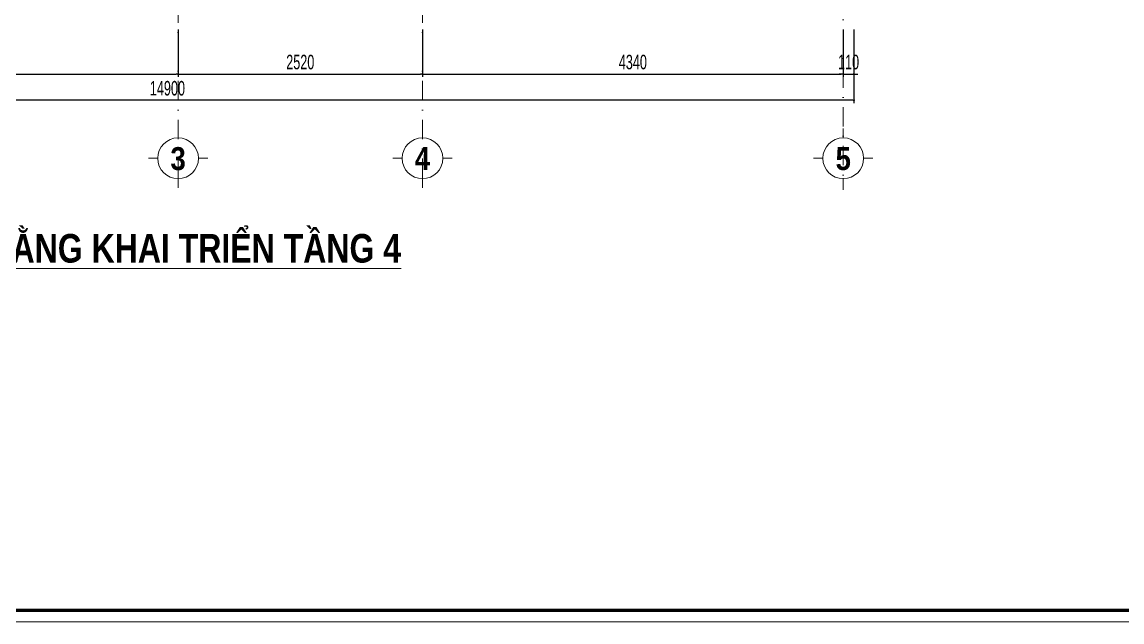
# Model space of a CAD drawing. Header units: millimetres. Extents: x 2565303 to 2664360, y -865723 to -262051.
# Drawn here: x 2639984 to 2651329, y -560340 to -554151 of the extents above; entities that cross this region are included whole.
import ezdxf
from ezdxf.enums import TextEntityAlignment as Align

# ---------------------------------------------------------------- set-up
doc = ezdxf.new("R2010")
doc.units = ezdxf.units.MM
doc.header["$LTSCALE"] = 10
doc.header["$MEASUREMENT"] = 0
doc.linetypes.add('DASHDOT', pattern=[1, 0.5, -0.25, 0, -0.25])
doc.layers.get('0').update_dxf_attribs({"linetype": 'CONTINUOUS'})
doc.layers.get('DEFPOINTS').update_dxf_attribs({"color": 10, "linetype": 'CONTINUOUS'})
for name, color, linetype, lineweight in [('-thay1', 7, 'CONTINUOUS', 18), ('LC Dim', 8, 'CONTINUOUS', 13), ('LC ISO', 153, 'CONTINUOUS', 13), ('LC Net manh', 250, 'CONTINUOUS', 5), ('LC Net truc', 134, 'DASHDOT', 5), ('LC Text1', 20, 'CONTINUOUS', 13), ('LC Text2', 7, 'CONTINUOUS', 13)]:
    doc.layers.add(name, color=color, linetype=linetype, lineweight=lineweight)
doc.layers.add('Khungten_LCDI', color=7, linetype='CONTINUOUS')
doc.layers.add('M3', color=3, linetype='CONTINUOUS')
doc.styles.add('HOATBIF', font='hoatbif.shx', dxfattribs={"width": 0.65})
doc.styles.add('Khungten', font='', dxfattribs={"width": 0.9, "height": 5000})
doc.styles.add('LC 1', font='')
doc.styles.add('LC3', font='', dxfattribs={"width": 0.8})
doc.styles.add('Title', font='', dxfattribs={"width": 0.8})
doc.styles.get('Khungten').set_extended_font_data('.VnAvantH')
doc.styles.get('LC 1').set_extended_font_data('.VnAvantH', bold=True)
doc.styles.get('LC3').set_extended_font_data('.VnArialH', bold=True)
doc.styles.get('Title').set_extended_font_data('.VnBlackH')
doc.dimstyles.new('1-100 (1-60)', dxfattribs={"dimscale": 60, "dimtxt": 2.5, "dimasz": 0.35, "dimexe": 0.5, "dimexo": 0, "dimgap": 0.8, "dimtad": 1, "dimdec": 0, "dimzin": 0, "dimdsep": 46, "dimtxsty": 'HOATBIF', "dimblk1": 'DOT', "dimblk2": 'DOT', "dimsah": 1, "dimcen": -1, "dimdle": 1, "dimclrd": 256, "dimclre": 256, "dimclrt": 4, "dimadec": 3, "dimazin": 2, "dimtfac": 0.333333, "dimtdec": 0, "dimtix": 1, "dimtmove": 2, "dimatfit": 3, "dimldrblk": 'DOT', "dimfxl": 1, "dimtvp": 0.833333, "dimtolj": 1, "dimtzin": 0, "dimarcsym": 0})

# ---------------------------------------------------------------- blocks, each defined once
blk = doc.blocks.new('DOT')
at = {"layer": 'M3', "color": 0, "linetype": 'ByBlock'}
blk.add_line((-0.5, 0), (-1, 0), dxfattribs=at)
at = {"layer": 'M3', "color": 0, "linetype": 'ByBlock', "const_width": 0.5}
blk.add_lwpolyline([(-0.25, 0, 1), (0.25, 0, 1)], format="xyb", close=True, dxfattribs=at)
blk = doc.blocks.new('*D397')
at = {"layer": 'DEFPOINTS', "color": 0, "transparency": 16777216}
for p in [(2637394, -554228), (2641594, -554228), (2641594, -554688)]:
    blk.add_point(p, dxfattribs=at)
at = {"layer": 'LC Dim', "lineweight": -2, "transparency": 16777216}
for p, q in [((2637394, -554228), (2637394, -554718)), ((2641594, -554228), (2641594, -554718)), ((2637415, -554688), (2641573, -554688))]:
    blk.add_line(p, q, dxfattribs=at)
at = {"layer": 'LC Dim', "lineweight": -2, "transparency": 16777216, "xscale": 21, "yscale": 21, "zscale": 21, "rotation": 180}
blk.add_blockref('DOT', (2637394, -554688), dxfattribs=at)
at = {"layer": 'LC Dim', "lineweight": -2, "transparency": 16777216, "xscale": 21, "yscale": 21, "zscale": 21}
blk.add_blockref('DOT', (2641594, -554688), dxfattribs=at)
at = {"layer": 'LC Dim', "color": 4, "transparency": 16777216, "insert": (2639494, -554565), "char_height": 150, "attachment_point": 5, "style": 'HOATBIF'}
blk.add_mtext('\\A1;4200', dxfattribs=at)
blk = doc.blocks.new('*D398')
at = {"layer": 'DEFPOINTS', "color": 0, "transparency": 16777216}
for p in [(2641594, -554228), (2644114, -554228), (2644114, -554688)]:
    blk.add_point(p, dxfattribs=at)
at = {"layer": 'LC Dim', "lineweight": -2, "transparency": 16777216}
for p, q in [((2641594, -554228), (2641594, -554718)), ((2644114, -554228), (2644114, -554718)), ((2641615, -554688), (2644093, -554688))]:
    blk.add_line(p, q, dxfattribs=at)
at = {"layer": 'LC Dim', "lineweight": -2, "transparency": 16777216, "xscale": 21, "yscale": 21, "zscale": 21, "rotation": 180}
blk.add_blockref('DOT', (2641594, -554688), dxfattribs=at)
at = {"layer": 'LC Dim', "lineweight": -2, "transparency": 16777216, "xscale": 21, "yscale": 21, "zscale": 21}
blk.add_blockref('DOT', (2644114, -554688), dxfattribs=at)
at = {"layer": 'LC Dim', "color": 4, "transparency": 16777216, "insert": (2642854, -554565), "char_height": 150, "attachment_point": 5, "style": 'HOATBIF'}
blk.add_mtext('\\A1;2520', dxfattribs=at)
blk = doc.blocks.new('*D399')
at = {"layer": 'DEFPOINTS', "color": 0, "transparency": 16777216}
for p in [(2644114, -554228), (2648454, -554228), (2648454, -554688)]:
    blk.add_point(p, dxfattribs=at)
at = {"layer": 'LC Dim', "lineweight": -2, "transparency": 16777216}
for p, q in [((2644114, -554228), (2644114, -554718)), ((2648454, -554228), (2648454, -554718)), ((2644135, -554688), (2648433, -554688))]:
    blk.add_line(p, q, dxfattribs=at)
at = {"layer": 'LC Dim', "lineweight": -2, "transparency": 16777216, "xscale": 21, "yscale": 21, "zscale": 21, "rotation": 180}
blk.add_blockref('DOT', (2644114, -554688), dxfattribs=at)
at = {"layer": 'LC Dim', "lineweight": -2, "transparency": 16777216, "xscale": 21, "yscale": 21, "zscale": 21}
blk.add_blockref('DOT', (2648454, -554688), dxfattribs=at)
at = {"layer": 'LC Dim', "color": 4, "transparency": 16777216, "insert": (2646284, -554565), "char_height": 150, "attachment_point": 5, "style": 'HOATBIF'}
blk.add_mtext('\\A1;4340', dxfattribs=at)
blk = doc.blocks.new('*D400')
at = {"layer": 'DEFPOINTS', "color": 0, "transparency": 16777216}
for p in [(2648454, -554228), (2648564, -554228), (2648564, -554688)]:
    blk.add_point(p, dxfattribs=at)
at = {"layer": 'LC Dim', "lineweight": -2, "transparency": 16777216}
for p, q in [((2648454, -554228), (2648454, -554718)), ((2648564, -554228), (2648564, -554718)), ((2648433, -554688), (2648412, -554688)), ((2648454, -554688), (2648564, -554688)), ((2648585, -554688), (2648606, -554688))]:
    blk.add_line(p, q, dxfattribs=at)
at = {"layer": 'LC Dim', "lineweight": -2, "transparency": 16777216, "xscale": 21, "yscale": 21, "zscale": 21}
blk.add_blockref('DOT', (2648454, -554688), dxfattribs=at)
at = {"layer": 'LC Dim', "lineweight": -2, "transparency": 16777216, "xscale": 21, "yscale": 21, "zscale": 21, "rotation": 180}
blk.add_blockref('DOT', (2648564, -554688), dxfattribs=at)
at = {"layer": 'LC Dim', "color": 4, "transparency": 16777216, "insert": (2648509, -554565), "char_height": 150, "attachment_point": 5, "style": 'HOATBIF'}
blk.add_mtext('\\A1;110', dxfattribs=at)
blk = doc.blocks.new('*D401')
at = {"layer": 'DEFPOINTS', "color": 0, "transparency": 16777216}
for p in [(2633664, -554228), (2648564, -554228), (2633664, -554958)]:
    blk.add_point(p, dxfattribs=at)
at = {"layer": 'LC Dim', "lineweight": -2, "transparency": 16777216}
for p, q in [((2633664, -554228), (2633664, -554988)), ((2648564, -554228), (2648564, -554988)), ((2648543, -554958), (2633685, -554958))]:
    blk.add_line(p, q, dxfattribs=at)
at = {"layer": 'LC Dim', "lineweight": -2, "transparency": 16777216, "xscale": 21, "yscale": 21, "zscale": 21, "rotation": 180}
blk.add_blockref('DOT', (2633664, -554958), dxfattribs=at)
at = {"layer": 'LC Dim', "lineweight": -2, "transparency": 16777216, "xscale": 21, "yscale": 21, "zscale": 21}
blk.add_blockref('DOT', (2648564, -554958), dxfattribs=at)
at = {"layer": 'LC Dim', "color": 4, "transparency": 16777216, "insert": (2641484, -554835), "char_height": 150, "attachment_point": 5, "style": 'HOATBIF'}
blk.add_mtext('\\A1;14900', dxfattribs=at)
blk = doc.blocks.new('lcdi fix')
at = {"layer": 'DEFPOINTS', "lineweight": 0}
blk.add_lwpolyline([(-1200, -14850), (-1200, 14850), (40800, 14850), (40800, -14850)], close=True, dxfattribs=at)
at = {"layer": 'Khungten_LCDI', "color": 5, "lineweight": 60}
blk.add_lwpolyline([(0, -14650), (0, 14650), (40600, 14650), (40600, -14650)], close=True, dxfattribs=at)
at = {"color": 7, "style": 'Khungten', "width": 0.8}
for tag, p in [('REVISION', (39499, -10746)), ('NGAYHT', (39546, -11609))]:
    blk.add_attdef(tag, text='', height=200, dxfattribs=at).set_placement(p, align=Align.CENTER)
at = {"layer": 'LC Text1', "style": 'Title', "width": 1.485915}
for tag, p, p2 in [('TENBANVE1', (36913, -8886), (40339, -8886)), ('TENBANVE2', (36913, -9562), (40339, -9562))]:
    blk.add_attdef(tag, text='', height=250, dxfattribs=at).set_placement(p, p2, align=Align.FIT)
at = {"layer": 'LC Text1', "style": 'Title', "width": 0.7}
blk.add_attdef('SOBANVE', text='', height=250, dxfattribs=at).set_placement((39562, -13896), align=Align.CENTER)
blk = doc.blocks.new('TIEUDE1')
at = {"layer": 'LC Text2', "color": 7, "style": 'LC 1'}
blk.add_attdef('TIªU§Ò', text='', height=5, dxfattribs=at).set_placement((0, 0), align=Align.BOTTOM_CENTER)
blk.add_attdef('TL', text='', height=3, dxfattribs=at).set_placement((0, -2), align=Align.TOP_CENTER)
blk = doc.blocks.new('TTRUC')
at = {"layer": 'LC ISO'}
for p, q in [((0, 6.95), (0, 10.13)), ((-6.95, 0), (-10.13, 0)), ((6.95, 0), (10.13, 0)), ((0, -6.95), (0, -10.13))]:
    blk.add_line(p, q, dxfattribs=at)
at = {"layer": 'LC Net manh'}
blk.add_circle((0, 0), 6.95, dxfattribs=at)

msp = doc.modelspace()

# ---------------------------------------------------------------- linework, layer by layer
at = {"layer": 'LC Net truc', "ltscale": 40}
for p, q in [((2641594.1, -547557.3), (2641594.1, -555883.1)), ((2644114.1, -547557.3), (2644114.1, -555883.1)), ((2648454.1, -548227.3), (2648454.1, -555883.1))]:
    msp.add_line(p, q, dxfattribs=at)

# ---------------------------------------------------------------- block references
at = {"layer": '-thay1', "xscale": 0.6000000155618181, "yscale": 0.6000000155618181, "zscale": 0.6000000155618181}
msp.add_blockref('lcdi fix', (2630226.7, -551430), dxfattribs=at)
at = {"layer": 'LC ISO', "xscale": 30.23532588053422, "yscale": 30.23532588053422, "zscale": 30.23532588053422}
for p in [(2641594.1, -555556.6), (2644114.1, -555556.6), (2648454.1, -555556.6)]:
    msp.add_blockref('TTRUC', p, dxfattribs=at)
at = {"layer": 'LC Text2'}
ref = msp.add_blockref('TIEUDE1', (2641362.3, -556721.6), dxfattribs=dict(at, xscale=60, yscale=60, zscale=60))
ref.add_attrib('TIªU§Ò', '%%UmÆt b»ng khai triÓn tÇng 4', dxfattribs={"color": 7, "height": 295.465, "style": 'LC3', "width": 0.8}).set_placement((2641362.3, -556721.6), align=Align.BOTTOM_CENTER)

# ---------------------------------------------------------------- texts
at = {"layer": 'LC Text1', "ltscale": 0.2, "style": 'LC 1', "width": 0.9}
for s, p in [('3', (2641594.1, -555749.2)), ('4', (2644114.1, -555749.2)), ('5', (2648454.1, -555749.2))]:
    msp.add_text(s, height=236.7, dxfattribs=at).set_placement(p, align=Align.BOTTOM_CENTER)

# ---------------------------------------------------------------- dimensions: what is measured, and where the dimension line sits
at = {"layer": 'LC Dim'}
dim = msp.add_linear_dim(base=(2633664.1, -554957.7), p1=(2648564.1, -554228.2), p2=(2633664.1, -554228.2), dimstyle='1-100 (1-60)', dxfattribs=at)
dim.commit()
dim.dimension.update_dxf_attribs({"geometry": '*D401', "text_midpoint": (2641484.1, -554834.7), "dimtype": 160})
for base, p1, p2, picture, middle in [((2641594.1, -554688), (2637394.1, -554228.2), (2641594.1, -554228.2), '*D397', (2639494.1, -554565)), ((2644114.1, -554688), (2641594.1, -554228.2), (2644114.1, -554228.2), '*D398', (2642854.1, -554565)), ((2648454.1, -554688), (2644114.1, -554228.2), (2648454.1, -554228.2), '*D399', (2646284.1, -554565)), ((2648564.1, -554688), (2648454.1, -554228.2), (2648564.1, -554228.2), '*D400', (2648509.1, -554565))]:
    dim = msp.add_linear_dim(base=base, p1=p1, p2=p2, dimstyle='1-100 (1-60)', dxfattribs=at)
    dim.commit()
    dim.dimension.update_dxf_attribs({"geometry": picture, "text_midpoint": middle})

doc.saveas('drawing.dxf')
